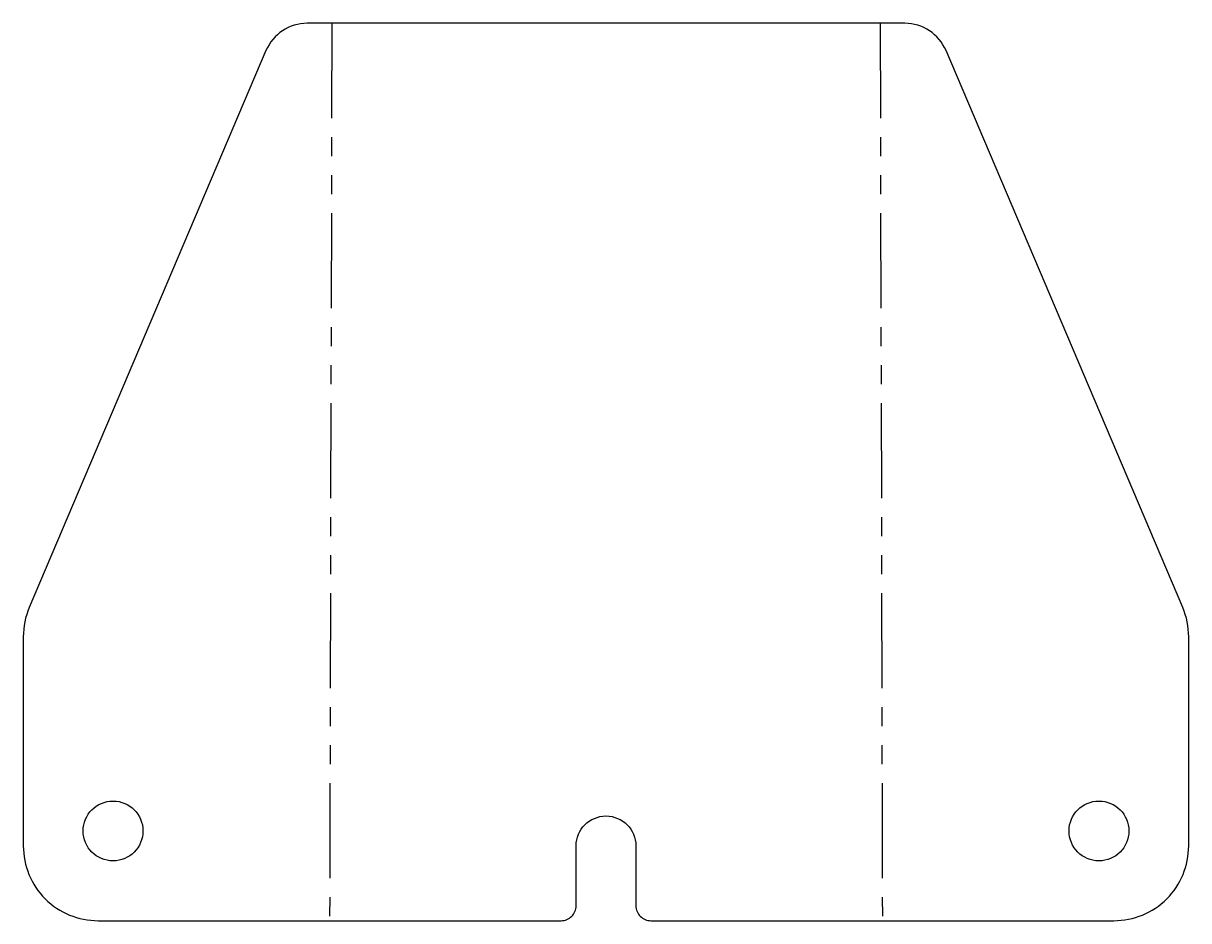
# Model space of a CAD drawing. Header units: millimetres. Extents: x -39 to 39, y -60 to 0.
import ezdxf

# ---------------------------------------------------------------- set-up
doc = ezdxf.new("R2010")
doc.units = ezdxf.units.MM
doc.linetypes.add('PHANTOM', pattern=[12.7, 6.35, -1.27, 1.27, -1.27, 1.27, -1.27])
doc.layers.add('BEND_LINE', color=3, linetype='PHANTOM')
doc.layers.add('PART_OUTLINE', color=1, linetype='Continuous')

msp = doc.modelspace()

# ---------------------------------------------------------------- linework, layer by layer
at = {"layer": 'BEND_LINE'}
for p, q in [((-18.33, 0), (-18.477, -60)), ((18.33, 0), (18.477, -60))]:
    msp.add_line(p, q, dxfattribs=at)
at = {"layer": 'PART_OUTLINE', "linetype": 'Continuous', "lineweight": 25}
msp.add_lwpolyline([(-33.955, -60), (-3, -60, 0.414214), (-2, -59), (-2, -55, -1), (2, -55), (2, -59, 0.414214), (3, -60), (33.955, -60, 0.414214), (38.955, -55), (38.955, -41.018, 0.100807), (38.556, -39.063), (22.731, -1.827, 0.300845), (19.97, 0), (-19.97, 0, 0.300845), (-22.731, -1.827), (-38.556, -39.063, 0.100807), (-38.955, -41.018), (-38.955, -55, 0.414214)], format="xyb", close=True, dxfattribs=at)
for centre in [(-32.955, -54), (32.955, -54)]:
    msp.add_circle(centre, 2, dxfattribs=at)

doc.saveas('drawing.dxf')
